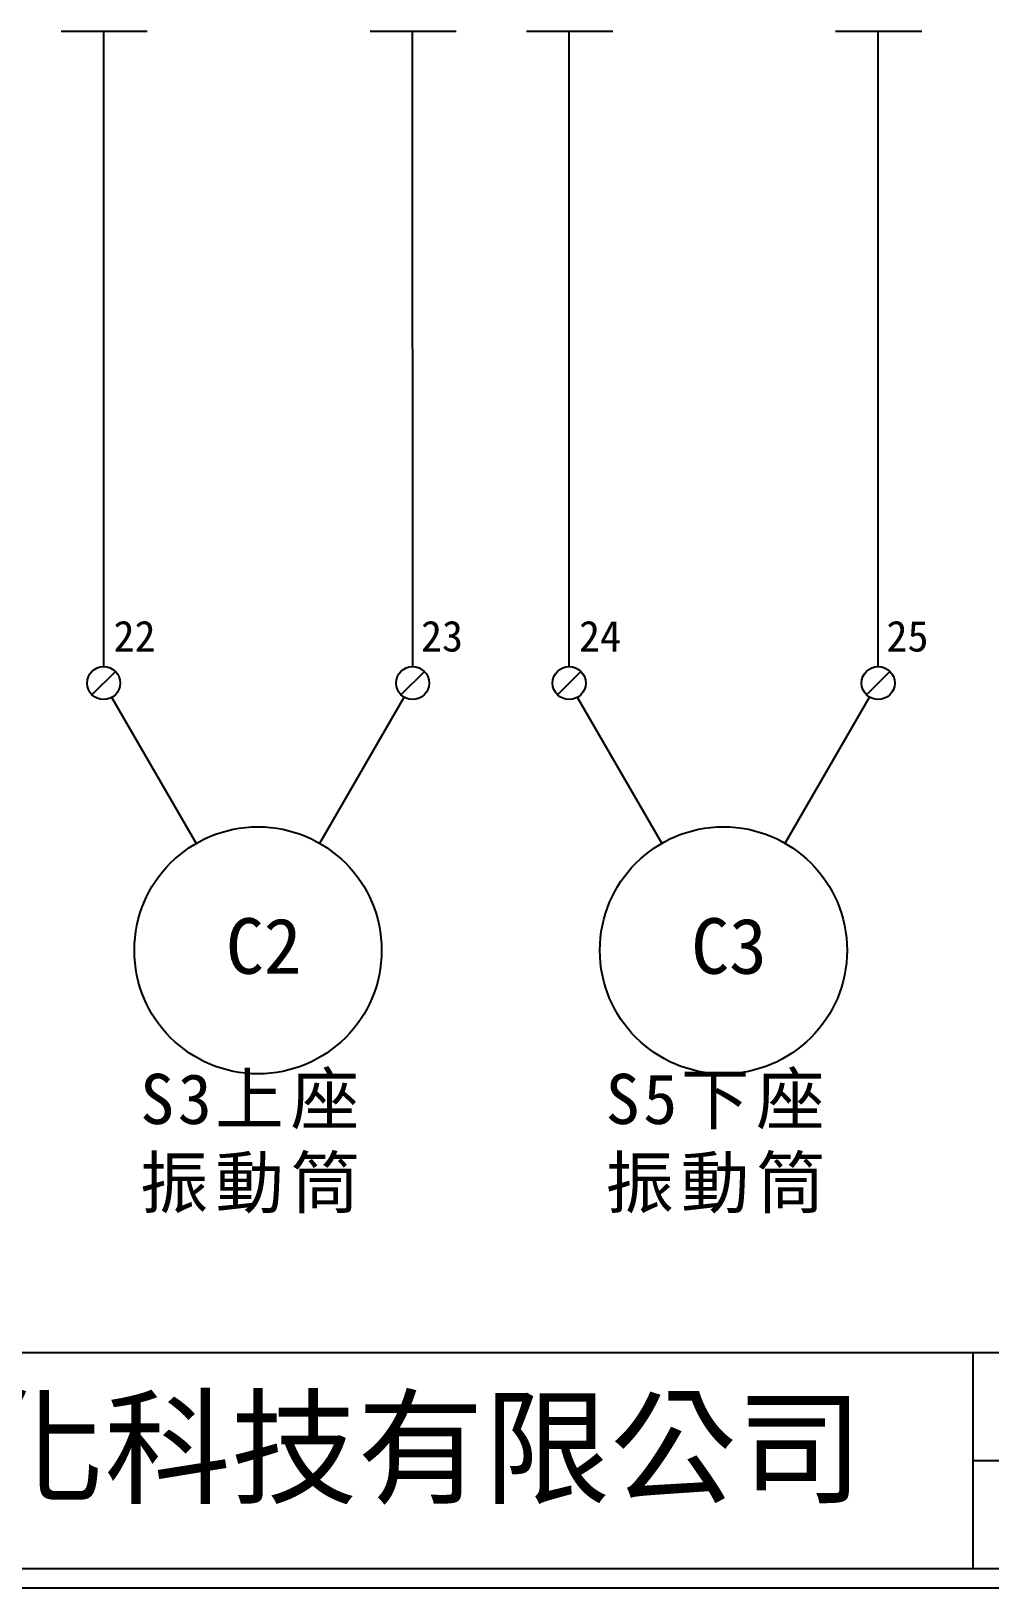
# Model space of a CAD drawing. Extents: x 10 to 297, y 3 to 207.
# Drawn here: x 84.8 to 146.8, y 3 to 103.8 of the extents above; entities that cross this region are included whole.
import ezdxf

# ---------------------------------------------------------------- set-up
doc = ezdxf.new("R2010")
doc.units = 0
doc.layers.get('0').update_dxf_attribs({"linetype": 'CONTINUOUS'})
doc.layers.add('圖框層', color=7, linetype='CONTINUOUS')
doc.layers.add('標尺寸層', color=3, linetype='CONTINUOUS')
doc.styles.add('STSL', font='kaiu.ttf')
doc.styles.add('標楷體', font='kaiu.ttf')

msp = doc.modelspace()

# ---------------------------------------------------------------- linework, layer by layer
for p, q in [((89.45, 103.82), (89.47, 62.67)), ((109.45, 103.82), (109.47, 62.67)), ((119.58, 103.82), (119.59, 62.67)), ((139.58, 103.82), (139.59, 62.67)), ((90.23, 62.35), (88.71, 60.84)), ((110.23, 62.35), (108.71, 60.84)), ((120.36, 62.35), (118.84, 60.84)), ((140.36, 62.35), (138.84, 60.84)), ((95.46, 51.22), (90.01, 60.67)), ((103.46, 51.22), (108.92, 60.68)), ((125.59, 51.22), (120.14, 60.67)), ((133.59, 51.22), (139.05, 60.68))]:
    msp.add_line(p, q)
for centre, radius in [((89.47, 61.6), 1.07), ((109.47, 61.6), 1.07), ((119.6, 61.6), 1.07), ((139.6, 61.6), 1.07), ((99.46, 44.29), 8), ((129.59, 44.29), 8)]:
    msp.add_circle(centre, radius)
at = {"layer": '圖框層', "color": 7}
for p, q in [((11.25, 18.25), (295.75, 18.25)), ((145.75, 4.25), (145.75, 18.25)), ((145.75, 11.25), (295.75, 11.25)), ((11.25, 4.25), (295.75, 4.25)), ((10, 3), (297, 3))]:
    msp.add_line(p, q, dxfattribs=at)
at = {"layer": '標尺寸層', "color": 7}
for p, q in [((86.73, 103.82), (92.29, 103.82)), ((106.73, 103.82), (112.29, 103.82)), ((116.85, 103.82), (122.42, 103.82)), ((136.85, 103.82), (142.42, 103.82))]:
    msp.add_line(p, q, dxfattribs=at)

# ---------------------------------------------------------------- texts
at = {"color": 0, "char_height": 3.25, "width": 29.841, "attachment_point": 2, "style": '標楷體'}
for s, insert in [('{\\T1.1;S3上座\\P振動筒}', (99.14, 36.29)), ('{\\T1.1;S5下座\\P振動筒}', (129.27, 36.29))]:
    msp.add_mtext(s, dxfattribs=dict(at, insert=insert))
at = {"layer": '圖框層', "color": 4, "style": 'STSL'}
for s, height, p in [('22', 2, (90.11, 63.64)), ('23', 2, (110.01, 63.64)), ('24', 2, (120.24, 63.64)), ('25', 2, (140.14, 63.64)), ('C2', 3.6, (97.38, 42.77)), ('C3', 3.6, (127.5, 42.77)), ('泓陞自動化科技有限公司', 6, (48.6, 9.08))]:
    msp.add_text(s, height=height, dxfattribs=at).set_placement(p)

doc.saveas('drawing.dxf')
